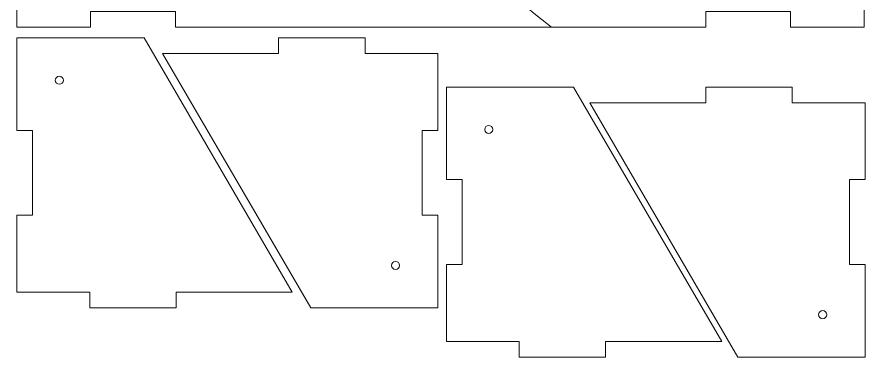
# Model space of a CAD drawing. Header units: millimetres. Extents: x 1315 to 1877, y -2074 to -1612.
# Drawn here: x 1315.5 to 1515.7, y -1851 to -1770.8 of the extents above; entities that cross this region are included whole.
import ezdxf

# ---------------------------------------------------------------- set-up
doc = ezdxf.new("R2010")
doc.units = ezdxf.units.MM
doc.header["$MEASUREMENT"] = 0
doc.layers.add('Layer 1', color=7, linetype='Continuous')

msp = doc.modelspace()

# ---------------------------------------------------------------- linework, layer by layer
at = {"layer": 'Layer 1', "color": 250, "lineweight": 9}
for points, knots in [([(1315.5114, -1613.1867), (1315.5114, -1613.1867), (1332.9114, -1613.1867), (1332.9114, -1613.1867), (1332.9114, -1613.1867), (1332.9114, -1613.1867), (1332.9114, -1616.8867), (1332.9114, -1616.8867), (1332.9114, -1616.8867), (1332.9114, -1616.8867), (1352.9114, -1616.8867), (1352.9114, -1616.8867), (1352.9114, -1616.8867), (1352.9114, -1616.8867), (1352.9114, -1613.1867), (1352.9114, -1613.1867), (1352.9114, -1613.1867), (1352.9114, -1613.1867), (1441.7236, -1613.1867), (1441.7236, -1613.1867), (1441.7236, -1613.1867), (1417.4584, -1631.4055), (1401.7458, -1660.4737), (1401.7052, -1693.1867), (1401.7052, -1693.1867), (1401.6646, -1725.8997), (1417.388, -1754.9165), (1441.7193, -1773.1867), (1441.7193, -1773.1867), (1441.7193, -1773.1867), (1352.9114, -1773.1867), (1352.9114, -1773.1867), (1352.9114, -1773.1867), (1352.9114, -1773.1867), (1352.9114, -1769.4867), (1352.9114, -1769.4867), (1352.9114, -1769.4867), (1352.9114, -1769.4867), (1332.9114, -1769.4867), (1332.9114, -1769.4867), (1332.9114, -1769.4867), (1332.9114, -1769.4867), (1332.9114, -1773.1867), (1332.9114, -1773.1867), (1332.9114, -1773.1867), (1332.9114, -1773.1867), (1315.5114, -1773.1867), (1315.5114, -1773.1867), (1315.5114, -1773.1867), (1315.5114, -1773.1867), (1315.5114, -1759.0867), (1315.5114, -1759.0867), (1315.5114, -1759.0867), (1315.5114, -1759.0867), (1319.2114, -1759.0867), (1319.2114, -1759.0867), (1319.2114, -1759.0867), (1319.2114, -1759.0867), (1319.2114, -1739.0867), (1319.2114, -1739.0867), (1319.2114, -1739.0867), (1319.2114, -1739.0867), (1315.5114, -1739.0867), (1315.5114, -1739.0867), (1315.5114, -1739.0867), (1315.5114, -1739.0867), (1315.5114, -1703.1868), (1315.5114, -1703.1868), (1315.5114, -1703.1868), (1315.5114, -1703.1868), (1319.2114, -1703.1868), (1319.2114, -1703.1868), (1319.2114, -1703.1868), (1319.2114, -1703.1868), (1319.2114, -1683.1868), (1319.2114, -1683.1868), (1319.2114, -1683.1868), (1319.2114, -1683.1868), (1315.5114, -1683.1868), (1315.5114, -1683.1868), (1315.5114, -1683.1868), (1315.5114, -1683.1868), (1315.5114, -1647.2869), (1315.5114, -1647.2869), (1315.5114, -1647.2869), (1315.5114, -1647.2869), (1319.2114, -1647.2869), (1319.2114, -1647.2869), (1319.2114, -1647.2869), (1319.2114, -1647.2869), (1319.2114, -1627.2869), (1319.2114, -1627.2869), (1319.2114, -1627.2869), (1319.2114, -1627.2869), (1315.5114, -1627.2869), (1315.5114, -1627.2869), (1315.5114, -1627.2869), (1315.5114, -1627.2869), (1315.5114, -1613.1867), (1315.5114, -1613.1867)], [0, 0, 0, 0, 0.03846154, 0.03846154, 0.03846154, 0.03846154, 0.07692308, 0.07692308, 0.07692308, 0.07692308, 0.11538462, 0.11538462, 0.11538462, 0.11538462, 0.15384615, 0.15384615, 0.15384615, 0.15384615, 0.19230769, 0.19230769, 0.19230769, 0.19230769, 0.23076923, 0.23076923, 0.23076923, 0.23076923, 0.26923077, 0.26923077, 0.26923077, 0.26923077, 0.30769231, 0.30769231, 0.30769231, 0.30769231, 0.34615385, 0.34615385, 0.34615385, 0.34615385, 0.38461538, 0.38461538, 0.38461538, 0.38461538, 0.42307692, 0.42307692, 0.42307692, 0.42307692, 0.46153846, 0.46153846, 0.46153846, 0.46153846, 0.5, 0.5, 0.5, 0.5, 0.53846154, 0.53846154, 0.53846154, 0.53846154, 0.57692308, 0.57692308, 0.57692308, 0.57692308, 0.61538462, 0.61538462, 0.61538462, 0.61538462, 0.65384615, 0.65384615, 0.65384615, 0.65384615, 0.69230769, 0.69230769, 0.69230769, 0.69230769, 0.73076923, 0.73076923, 0.73076923, 0.73076923, 0.76923077, 0.76923077, 0.76923077, 0.76923077, 0.80769231, 0.80769231, 0.80769231, 0.80769231, 0.84615385, 0.84615385, 0.84615385, 0.84615385, 0.88461538, 0.88461538, 0.88461538, 0.88461538, 0.92307692, 0.92307692, 0.92307692, 0.92307692, 1, 1, 1, 1]), ([(1441.7215, -1773.1867), (1441.7215, -1773.1867), (1478.1299, -1773.1867), (1478.1299, -1773.1867), (1478.1299, -1773.1867), (1478.1299, -1773.1867), (1478.1299, -1769.4867), (1478.1299, -1769.4867), (1478.1299, -1769.4867), (1478.1299, -1769.4867), (1498.1299, -1769.4867), (1498.1299, -1769.4867), (1498.1299, -1769.4867), (1498.1299, -1769.4867), (1498.1299, -1773.1867), (1498.1299, -1773.1867), (1498.1299, -1773.1867), (1498.1299, -1773.1867), (1515.5299, -1773.1867), (1515.5299, -1773.1867), (1515.5299, -1773.1867), (1515.5299, -1773.1867), (1515.5299, -1759.0867), (1515.5299, -1759.0867), (1515.5299, -1759.0867), (1515.5299, -1759.0867), (1511.8299, -1759.0867), (1511.8299, -1759.0867), (1511.8299, -1759.0867), (1511.8299, -1759.0867), (1511.8299, -1739.0867), (1511.8299, -1739.0867), (1511.8299, -1739.0867), (1511.8299, -1739.0867), (1515.5299, -1739.0867), (1515.5299, -1739.0867), (1515.5299, -1739.0867), (1515.5299, -1739.0867), (1515.5299, -1703.1868), (1515.5299, -1703.1868), (1515.5299, -1703.1868), (1515.5299, -1703.1868), (1511.8299, -1703.1868), (1511.8299, -1703.1868), (1511.8299, -1703.1868), (1511.8299, -1703.1868), (1511.8299, -1683.1868), (1511.8299, -1683.1868), (1511.8299, -1683.1868), (1511.8299, -1683.1868), (1515.5299, -1683.1868), (1515.5299, -1683.1868), (1515.5299, -1683.1868), (1515.5299, -1683.1868), (1515.5299, -1647.2869), (1515.5299, -1647.2869), (1515.5299, -1647.2869), (1515.5299, -1647.2869), (1511.8299, -1647.2869), (1511.8299, -1647.2869), (1511.8299, -1647.2869), (1511.8299, -1647.2869), (1511.8299, -1627.2869), (1511.8299, -1627.2869), (1511.8299, -1627.2869), (1511.8299, -1627.2869), (1515.5299, -1627.2869), (1515.5299, -1627.2869), (1515.5299, -1627.2869), (1515.5299, -1627.2869), (1515.5299, -1613.1867), (1515.5299, -1613.1867), (1515.5299, -1613.1867), (1515.5299, -1613.1867), (1498.1299, -1613.1867), (1498.1299, -1613.1867), (1498.1299, -1613.1867), (1498.1299, -1613.1867), (1498.1299, -1616.8867), (1498.1299, -1616.8867), (1498.1299, -1616.8867), (1498.1299, -1616.8867), (1478.1299, -1616.8867), (1478.1299, -1616.8867), (1478.1299, -1616.8867), (1478.1299, -1616.8867), (1478.1299, -1613.1867), (1478.1299, -1613.1867), (1478.1299, -1613.1867), (1478.1299, -1613.1867), (1441.7236, -1613.1867), (1441.7236, -1613.1867)], [0, 0, 0, 0, 0.04166667, 0.04166667, 0.04166667, 0.04166667, 0.08333333, 0.08333333, 0.08333333, 0.08333333, 0.125, 0.125, 0.125, 0.125, 0.16666667, 0.16666667, 0.16666667, 0.16666667, 0.20833333, 0.20833333, 0.20833333, 0.20833333, 0.25, 0.25, 0.25, 0.25, 0.29166667, 0.29166667, 0.29166667, 0.29166667, 0.33333333, 0.33333333, 0.33333333, 0.33333333, 0.375, 0.375, 0.375, 0.375, 0.41666667, 0.41666667, 0.41666667, 0.41666667, 0.45833333, 0.45833333, 0.45833333, 0.45833333, 0.5, 0.5, 0.5, 0.5, 0.54166667, 0.54166667, 0.54166667, 0.54166667, 0.58333333, 0.58333333, 0.58333333, 0.58333333, 0.625, 0.625, 0.625, 0.625, 0.66666667, 0.66666667, 0.66666667, 0.66666667, 0.70833333, 0.70833333, 0.70833333, 0.70833333, 0.75, 0.75, 0.75, 0.75, 0.79166667, 0.79166667, 0.79166667, 0.79166667, 0.83333333, 0.83333333, 0.83333333, 0.83333333, 0.875, 0.875, 0.875, 0.875, 0.91666667, 0.91666667, 0.91666667, 0.91666667, 1, 1, 1, 1]), ([(1332.7114, -1839.3938), (1332.7114, -1839.3938), (1353.1114, -1839.3938), (1353.1114, -1839.3938), (1353.1114, -1839.3938), (1353.1114, -1839.3938), (1353.1114, -1835.6938), (1353.1114, -1835.6938), (1353.1114, -1835.6938), (1353.1114, -1835.6938), (1380.5113, -1835.6938), (1380.5113, -1835.6938), (1380.5113, -1835.6938), (1380.5113, -1835.6938), (1345.5114, -1775.6938), (1345.5114, -1775.6938), (1345.5114, -1775.6938), (1345.5114, -1775.6938), (1315.5114, -1775.6938), (1315.5114, -1775.6938), (1315.5114, -1775.6938), (1315.5114, -1775.6938), (1315.5114, -1797.5438), (1315.5114, -1797.5438), (1315.5114, -1797.5438), (1315.5114, -1797.5438), (1319.2114, -1797.5438), (1319.2114, -1797.5438), (1319.2114, -1797.5438), (1319.2114, -1797.5438), (1319.2114, -1817.5438), (1319.2114, -1817.5438), (1319.2114, -1817.5438), (1319.2114, -1817.5438), (1315.5114, -1817.5438), (1315.5114, -1817.5438), (1315.5114, -1817.5438), (1315.5114, -1817.5438), (1315.5114, -1835.6938), (1315.5114, -1835.6938), (1315.5114, -1835.6938), (1315.5114, -1835.6938), (1332.7114, -1835.6938), (1332.7114, -1835.6938), (1332.7114, -1835.6938), (1332.7114, -1835.6938), (1332.7114, -1839.3938), (1332.7114, -1839.3938)], [0, 0, 0, 0, 0.07692308, 0.07692308, 0.07692308, 0.07692308, 0.15384615, 0.15384615, 0.15384615, 0.15384615, 0.23076923, 0.23076923, 0.23076923, 0.23076923, 0.30769231, 0.30769231, 0.30769231, 0.30769231, 0.38461538, 0.38461538, 0.38461538, 0.38461538, 0.46153846, 0.46153846, 0.46153846, 0.46153846, 0.53846154, 0.53846154, 0.53846154, 0.53846154, 0.61538462, 0.61538462, 0.61538462, 0.61538462, 0.69230769, 0.69230769, 0.69230769, 0.69230769, 0.76923077, 0.76923077, 0.76923077, 0.76923077, 0.84615385, 0.84615385, 0.84615385, 0.84615385, 1, 1, 1, 1]), ([(1397.682, -1775.6938), (1397.682, -1775.6938), (1377.282, -1775.6938), (1377.282, -1775.6938), (1377.282, -1775.6938), (1377.282, -1775.6938), (1377.282, -1779.3938), (1377.282, -1779.3938), (1377.282, -1779.3938), (1377.282, -1779.3938), (1349.8821, -1779.3938), (1349.8821, -1779.3938), (1349.8821, -1779.3938), (1349.8821, -1779.3938), (1384.882, -1839.3938), (1384.882, -1839.3938), (1384.882, -1839.3938), (1384.882, -1839.3938), (1414.882, -1839.3938), (1414.882, -1839.3938), (1414.882, -1839.3938), (1414.882, -1839.3938), (1414.882, -1817.5438), (1414.882, -1817.5438), (1414.882, -1817.5438), (1414.882, -1817.5438), (1411.182, -1817.5438), (1411.182, -1817.5438), (1411.182, -1817.5438), (1411.182, -1817.5438), (1411.182, -1797.5438), (1411.182, -1797.5438), (1411.182, -1797.5438), (1411.182, -1797.5438), (1414.882, -1797.5438), (1414.882, -1797.5438), (1414.882, -1797.5438), (1414.882, -1797.5438), (1414.882, -1779.3938), (1414.882, -1779.3938), (1414.882, -1779.3938), (1414.882, -1779.3938), (1397.682, -1779.3938), (1397.682, -1779.3938), (1397.682, -1779.3938), (1397.682, -1779.3938), (1397.682, -1775.6938), (1397.682, -1775.6938)], [0, 0, 0, 0, 0.07692308, 0.07692308, 0.07692308, 0.07692308, 0.15384615, 0.15384615, 0.15384615, 0.15384615, 0.23076923, 0.23076923, 0.23076923, 0.23076923, 0.30769231, 0.30769231, 0.30769231, 0.30769231, 0.38461538, 0.38461538, 0.38461538, 0.38461538, 0.46153846, 0.46153846, 0.46153846, 0.46153846, 0.53846154, 0.53846154, 0.53846154, 0.53846154, 0.61538462, 0.61538462, 0.61538462, 0.61538462, 0.69230769, 0.69230769, 0.69230769, 0.69230769, 0.76923077, 0.76923077, 0.76923077, 0.76923077, 0.84615385, 0.84615385, 0.84615385, 0.84615385, 1, 1, 1, 1]), ([(1325.5114, -1784.7437), (1326.0361, -1784.7437), (1326.4614, -1785.169), (1326.4614, -1785.6937), (1326.4614, -1785.6937), (1326.4614, -1786.2184), (1326.0361, -1786.6437), (1325.5114, -1786.6437), (1325.5114, -1786.6437), (1324.9867, -1786.6437), (1324.5614, -1786.2184), (1324.5614, -1785.6937), (1324.5614, -1785.6937), (1324.5614, -1785.169), (1324.9867, -1784.7437), (1325.5114, -1784.7437)], [0, 0, 0, 0, 0.2, 0.2, 0.2, 0.2, 0.4, 0.4, 0.4, 0.4, 0.6, 0.6, 0.6, 0.6, 1, 1, 1, 1]), ([(1434.0878, -1850.9938), (1434.0878, -1850.9938), (1454.4878, -1850.9938), (1454.4878, -1850.9938), (1454.4878, -1850.9938), (1454.4878, -1850.9938), (1454.4878, -1847.2938), (1454.4878, -1847.2938), (1454.4878, -1847.2938), (1454.4878, -1847.2938), (1481.8877, -1847.2938), (1481.8877, -1847.2938), (1481.8877, -1847.2938), (1481.8877, -1847.2938), (1446.8878, -1787.2938), (1446.8878, -1787.2938), (1446.8878, -1787.2938), (1446.8878, -1787.2938), (1416.8878, -1787.2938), (1416.8878, -1787.2938), (1416.8878, -1787.2938), (1416.8878, -1787.2938), (1416.8878, -1809.1438), (1416.8878, -1809.1438), (1416.8878, -1809.1438), (1416.8878, -1809.1438), (1420.5878, -1809.1438), (1420.5878, -1809.1438), (1420.5878, -1809.1438), (1420.5878, -1809.1438), (1420.5878, -1829.1438), (1420.5878, -1829.1438), (1420.5878, -1829.1438), (1420.5878, -1829.1438), (1416.8878, -1829.1438), (1416.8878, -1829.1438), (1416.8878, -1829.1438), (1416.8878, -1829.1438), (1416.8878, -1847.2938), (1416.8878, -1847.2938), (1416.8878, -1847.2938), (1416.8878, -1847.2938), (1434.0878, -1847.2938), (1434.0878, -1847.2938), (1434.0878, -1847.2938), (1434.0878, -1847.2938), (1434.0878, -1850.9938), (1434.0878, -1850.9938)], [0, 0, 0, 0, 0.07692308, 0.07692308, 0.07692308, 0.07692308, 0.15384615, 0.15384615, 0.15384615, 0.15384615, 0.23076923, 0.23076923, 0.23076923, 0.23076923, 0.30769231, 0.30769231, 0.30769231, 0.30769231, 0.38461538, 0.38461538, 0.38461538, 0.38461538, 0.46153846, 0.46153846, 0.46153846, 0.46153846, 0.53846154, 0.53846154, 0.53846154, 0.53846154, 0.61538462, 0.61538462, 0.61538462, 0.61538462, 0.69230769, 0.69230769, 0.69230769, 0.69230769, 0.76923077, 0.76923077, 0.76923077, 0.76923077, 0.84615385, 0.84615385, 0.84615385, 0.84615385, 1, 1, 1, 1]), ([(1498.5269, -1787.2938), (1498.5269, -1787.2938), (1478.1269, -1787.2938), (1478.1269, -1787.2938), (1478.1269, -1787.2938), (1478.1269, -1787.2938), (1478.1269, -1790.9938), (1478.1269, -1790.9938), (1478.1269, -1790.9938), (1478.1269, -1790.9938), (1450.727, -1790.9938), (1450.727, -1790.9938), (1450.727, -1790.9938), (1450.727, -1790.9938), (1485.7269, -1850.9938), (1485.7269, -1850.9938), (1485.7269, -1850.9938), (1485.7269, -1850.9938), (1515.7269, -1850.9938), (1515.7269, -1850.9938), (1515.7269, -1850.9938), (1515.7269, -1850.9938), (1515.7269, -1829.1438), (1515.7269, -1829.1438), (1515.7269, -1829.1438), (1515.7269, -1829.1438), (1512.0269, -1829.1438), (1512.0269, -1829.1438), (1512.0269, -1829.1438), (1512.0269, -1829.1438), (1512.0269, -1809.1438), (1512.0269, -1809.1438), (1512.0269, -1809.1438), (1512.0269, -1809.1438), (1515.7269, -1809.1438), (1515.7269, -1809.1438), (1515.7269, -1809.1438), (1515.7269, -1809.1438), (1515.7269, -1790.9938), (1515.7269, -1790.9938), (1515.7269, -1790.9938), (1515.7269, -1790.9938), (1498.5269, -1790.9938), (1498.5269, -1790.9938), (1498.5269, -1790.9938), (1498.5269, -1790.9938), (1498.5269, -1787.2938), (1498.5269, -1787.2938)], [0, 0, 0, 0, 0.07692308, 0.07692308, 0.07692308, 0.07692308, 0.15384615, 0.15384615, 0.15384615, 0.15384615, 0.23076923, 0.23076923, 0.23076923, 0.23076923, 0.30769231, 0.30769231, 0.30769231, 0.30769231, 0.38461538, 0.38461538, 0.38461538, 0.38461538, 0.46153846, 0.46153846, 0.46153846, 0.46153846, 0.53846154, 0.53846154, 0.53846154, 0.53846154, 0.61538462, 0.61538462, 0.61538462, 0.61538462, 0.69230769, 0.69230769, 0.69230769, 0.69230769, 0.76923077, 0.76923077, 0.76923077, 0.76923077, 0.84615385, 0.84615385, 0.84615385, 0.84615385, 1, 1, 1, 1]), ([(1426.8878, -1796.3437), (1427.4125, -1796.3437), (1427.8378, -1796.769), (1427.8378, -1797.2937), (1427.8378, -1797.2937), (1427.8378, -1797.8184), (1427.4125, -1798.2437), (1426.8878, -1798.2437), (1426.8878, -1798.2437), (1426.3631, -1798.2437), (1425.9378, -1797.8184), (1425.9378, -1797.2937), (1425.9378, -1797.2937), (1425.9378, -1796.769), (1426.3631, -1796.3437), (1426.8878, -1796.3437)], [0, 0, 0, 0, 0.2, 0.2, 0.2, 0.2, 0.4, 0.4, 0.4, 0.4, 0.6, 0.6, 0.6, 0.6, 1, 1, 1, 1]), ([(1404.882, -1830.3439), (1404.3573, -1830.3439), (1403.932, -1829.9186), (1403.932, -1829.3939), (1403.932, -1829.3939), (1403.932, -1828.8692), (1404.3573, -1828.4439), (1404.882, -1828.4439), (1404.882, -1828.4439), (1405.4067, -1828.4439), (1405.832, -1828.8692), (1405.832, -1829.3939), (1405.832, -1829.3939), (1405.832, -1829.9186), (1405.4067, -1830.3439), (1404.882, -1830.3439)], [0, 0, 0, 0, 0.2, 0.2, 0.2, 0.2, 0.4, 0.4, 0.4, 0.4, 0.6, 0.6, 0.6, 0.6, 1, 1, 1, 1]), ([(1505.7269, -1841.9439), (1505.2022, -1841.9439), (1504.7769, -1841.5186), (1504.7769, -1840.9939), (1504.7769, -1840.9939), (1504.7769, -1840.4692), (1505.2022, -1840.0439), (1505.7269, -1840.0439), (1505.7269, -1840.0439), (1506.2516, -1840.0439), (1506.6769, -1840.4692), (1506.6769, -1840.9939), (1506.6769, -1840.9939), (1506.6769, -1841.5186), (1506.2516, -1841.9439), (1505.7269, -1841.9439)], [0, 0, 0, 0, 0.2, 0.2, 0.2, 0.2, 0.4, 0.4, 0.4, 0.4, 0.6, 0.6, 0.6, 0.6, 1, 1, 1, 1])]:
    msp.add_open_spline(points, degree=3, knots=knots, dxfattribs=at)

doc.saveas('drawing.dxf')
